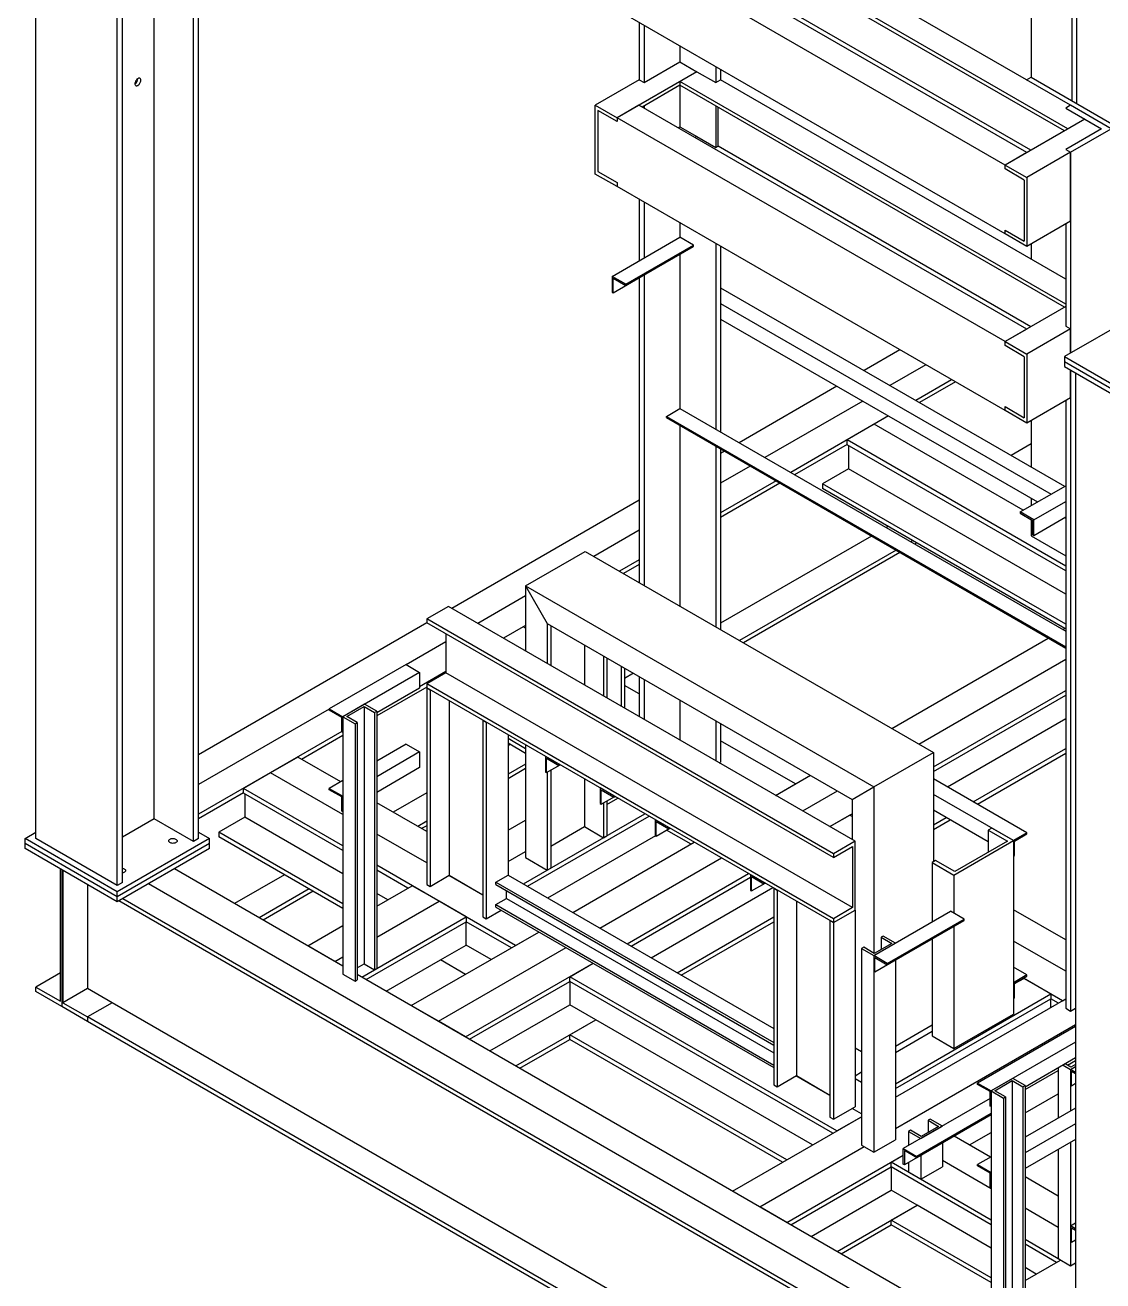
# Model space of a CAD drawing. Header units: millimetres. Extents: x 0 to 16187, y -20471 to 6290.
# Drawn here: x 9405.6 to 9546.1, y 3112.1 to 3275.9 of the extents above; entities that cross this region are included whole.
import ezdxf

# ---------------------------------------------------------------- set-up
doc = ezdxf.new("R2010")
doc.units = ezdxf.units.MM

msp = doc.modelspace()

# ---------------------------------------------------------------- linework, layer by layer
at = {"color": 7, "linetype": 'Continuous', "lineweight": 25}
for p, q in [((9536.72098, 3329.62694), (9536.72098, 3269.08043)), ((9542.02428, 3326.5654), (9542.02428, 3266.0189)), ((9406.96689, 3169.7957), (9406.96689, 3308.77108)), ((9427.50834, 3169.40791), (9427.50834, 3308.38328)), ((9428.18009, 3169.7957), (9428.18009, 3308.77108)), ((9422.3995, 3172.35718), (9422.3995, 3305.43401)), ((9418.24524, 3164.06043), (9418.24524, 3303.03581)), ((9417.57349, 3163.67264), (9417.57349, 3302.64802)), ((9541.52931, 3262.35355), (9490.93582, 3291.56055)), ((9541.88286, 3265.41508), (9496.23912, 3291.76465)), ((9541.0873, 3262.09838), (9490.93582, 3291.05021)), ((9536.1553, 3259.2512), (9485.56181, 3288.4582)), ((9533.32687, 3257.61838), (9482.73338, 3286.82538)), ((9542.66068, 3286.10587), (9542.66068, 3265.65152)), ((9536.70211, 3259.56687), (9495.92092, 3283.10935)), ((9533.32687, 3248.63643), (9482.73338, 3277.84343)), ((9485.63252, 3276.16979), (9485.63252, 3268.7382)), ((9486.26892, 3275.80241), (9486.26892, 3268.37081)), ((9490.93582, 3273.10826), (9490.93582, 3271.06496)), ((9486.26892, 3268.37081), (9490.93582, 3271.06496)), ((9490.93582, 3271.06496), (9493.12785, 3269.79953)), ((9495.60272, 3270.41412), (9495.60272, 3268.37081)), ((9485.63252, 3268.7382), (9479.90495, 3265.43175)), ((9493.12785, 3269.79953), (9482.73338, 3263.79893)), ((9485.63252, 3268.7382), (9486.26892, 3268.37081)), ((9493.12785, 3269.79953), (9490.93582, 3268.5341)), ((9493.12785, 3269.79953), (9495.60272, 3268.37081)), ((9495.60272, 3268.37081), (9496.23912, 3268.7382)), ((9496.23912, 3270.04673), (9496.23912, 3268.7382)), ((9541.24647, 3242.75601), (9496.23912, 3268.7382)), ((9536.12729, 3268.7377), (9536.72098, 3269.08043)), ((9536.72098, 3269.08043), (9592.97133, 3236.6078)), ((9490.93582, 3268.02376), (9486.00382, 3265.17658)), ((9541.24647, 3239.49038), (9490.93582, 3268.5341)), ((9490.93582, 3268.5341), (9490.93582, 3268.02376)), ((9541.0873, 3239.07193), (9490.93582, 3268.02376)), ((9490.93582, 3268.02376), (9490.93582, 3262.59335)), ((9479.90495, 3265.43175), (9482.73338, 3263.79893)), ((9479.90495, 3256.4498), (9479.90495, 3265.43175)), ((9485.56181, 3265.43175), (9482.73338, 3263.79893)), ((9536.1553, 3236.22474), (9485.56181, 3265.43175)), ((9486.26892, 3265.32961), (9486.26892, 3265.02354)), ((9495.60272, 3265.32961), (9495.60272, 3259.8992)), ((9541.88286, 3265.41508), (9541.24647, 3265.04769)), ((9547.18616, 3262.35355), (9541.88286, 3265.41508)), ((9480.22315, 3264.73772), (9480.22315, 3256.77644)), ((9482.73338, 3263.28859), (9480.22315, 3264.73772)), ((9482.73338, 3263.79893), (9482.73338, 3263.28859)), ((9533.32687, 3234.59193), (9482.73338, 3263.79893)), ((9495.92092, 3260.0829), (9495.92092, 3265.14592)), ((9541.24647, 3265.04769), (9543.72134, 3263.61898)), ((9541.24647, 3265.04769), (9545.91337, 3262.35355)), ((9490.7072, 3262.46137), (9490.93582, 3262.59335)), ((9490.93582, 3262.59335), (9493.12785, 3261.32792)), ((9543.72134, 3263.61898), (9533.32687, 3257.61838)), ((9545.91337, 3262.35355), (9541.24647, 3259.6594)), ((9543.72134, 3263.61898), (9541.52931, 3262.35355)), ((9541.88286, 3259.29202), (9547.18616, 3262.35355)), ((9543.72134, 3263.61898), (9545.91337, 3262.35355)), ((9493.12785, 3261.32792), (9492.89923, 3261.19594)), ((9493.12785, 3261.32792), (9495.60272, 3259.8992)), ((9495.60272, 3259.8992), (9495.92092, 3260.0829)), ((9536.70211, 3236.54041), (9495.92092, 3260.0829)), ((9536.1553, 3259.2512), (9533.32687, 3257.61838)), ((9541.88286, 3259.29202), (9536.1553, 3255.98556)), ((9541.24647, 3259.6594), (9541.88286, 3259.29202)), ((9541.88286, 3250.31007), (9541.88286, 3259.29202)), ((9541.88286, 3259.29202), (9541.88286, 3233.09026)), ((9533.32687, 3257.10804), (9533.32687, 3257.61838)), ((9533.32687, 3257.61838), (9536.1553, 3255.98556)), ((9535.8371, 3255.65892), (9533.32687, 3257.10804)), ((9482.73338, 3254.81698), (9479.90495, 3256.4498)), ((9480.22315, 3256.77644), (9482.73338, 3255.32732)), ((9535.8371, 3255.65892), (9535.8371, 3247.69764)), ((9536.1553, 3255.98556), (9536.1553, 3247.00361)), ((9482.73338, 3255.32732), (9482.73338, 3254.81698)), ((9533.32687, 3225.60998), (9482.73338, 3254.81698)), ((9485.63252, 3253.14334), (9485.63252, 3245.14029)), ((9486.26892, 3252.77596), (9486.26892, 3245.50767)), ((9490.93582, 3250.08181), (9490.93582, 3248.20182)), ((9533.32687, 3249.14677), (9535.8371, 3247.69764)), ((9533.32687, 3248.63643), (9533.32687, 3249.14677)), ((9541.88286, 3250.31007), (9536.1553, 3247.00361)), ((9541.24647, 3249.94268), (9541.24647, 3236.63295)), ((9482.09699, 3243.09927), (9490.93582, 3248.20182)), ((9492.70359, 3247.18131), (9490.93582, 3248.20182)), ((9495.60272, 3247.38767), (9495.60272, 3223.17528)), ((9536.1553, 3247.00361), (9533.32687, 3248.63643)), ((9536.72098, 3247.33018), (9536.72098, 3245.36852)), ((9482.23841, 3240.97627), (9491.07724, 3246.07883)), ((9483.86475, 3242.07876), (9492.70359, 3247.18131)), ((9483.86475, 3241.91545), (9492.70359, 3247.018)), ((9490.93582, 3245.99718), (9490.93582, 3225.86943)), ((9491.07724, 3246.07883), (9491.07724, 3246.07913)), ((9492.70359, 3247.018), (9492.70359, 3247.18131)), ((9496.23912, 3247.02028), (9496.23912, 3222.8079)), ((9482.09699, 3243.09927), (9482.09699, 3241.05792)), ((9483.86475, 3242.07876), (9482.09699, 3243.09927)), ((9482.23841, 3242.85432), (9483.86475, 3241.91545)), ((9482.23841, 3240.97627), (9482.23841, 3242.85432)), ((9485.63252, 3242.93565), (9485.63252, 3203.17193)), ((9486.26892, 3243.30304), (9486.26892, 3202.80454)), ((9482.09699, 3241.05792), (9482.23841, 3240.97627)), ((9483.86475, 3241.91545), (9483.86475, 3242.07876)), ((9496.23912, 3241.62871), (9541.10416, 3215.72867)), ((9496.23912, 3239.58769), (9539.33639, 3214.70816)), ((9541.24647, 3239.16381), (9533.32687, 3234.59193)), ((9553.12586, 3239.5807), (9541.10505, 3232.64123)), ((9496.23912, 3237.54634), (9537.56834, 3213.68749)), ((9536.1553, 3236.22474), (9533.32687, 3234.59193)), ((9541.88286, 3236.26557), (9536.1553, 3232.95911)), ((9541.24647, 3236.63295), (9541.88286, 3236.26557)), ((9541.88286, 3233.09026), (9541.88286, 3236.26557)), ((9533.32687, 3234.08159), (9533.32687, 3234.59193)), ((9533.32687, 3234.59193), (9536.1553, 3232.95911)), ((9519.62026, 3233.52264), (9514.95051, 3230.82685)), ((9535.8371, 3232.63247), (9533.32687, 3234.08159)), ((9535.8371, 3232.63247), (9535.8371, 3224.67119)), ((9536.1553, 3232.95911), (9536.1553, 3223.97716)), ((9541.10505, 3232.64123), (9541.10505, 3231.988)), ((9541.10505, 3232.64123), (9553.12586, 3225.70177)), ((9522.98609, 3231.57959), (9518.31634, 3228.8838)), ((9541.10505, 3231.988), (9553.12586, 3225.04853)), ((9541.10505, 3231.988), (9541.10505, 3231.33477)), ((9541.10505, 3231.33477), (9553.12586, 3224.3953)), ((9541.88286, 3227.28362), (9541.88286, 3230.88574)), ((9541.88286, 3230.88574), (9541.88286, 3147.30344)), ((9526.35191, 3229.63654), (9521.68217, 3226.94075)), ((9526.86465, 3229.34054), (9522.19491, 3226.64476)), ((9542.51926, 3230.51836), (9542.51926, 3091.54298)), ((9511.41469, 3228.78567), (9498.64944, 3221.41645)), ((9514.78052, 3226.84262), (9502.01527, 3219.4734)), ((9533.32687, 3226.12032), (9535.8371, 3224.67119)), ((9533.32687, 3225.60998), (9533.32687, 3226.12032)), ((9541.88286, 3227.28362), (9536.1553, 3223.97716)), ((9541.24647, 3226.91623), (9541.24647, 3147.67083)), ((9489.16805, 3224.84892), (9490.93582, 3225.86943)), ((9489.16805, 3224.84892), (9541.24647, 3194.78469)), ((9489.16805, 3224.68561), (9489.16805, 3224.84892)), ((9489.16805, 3224.68561), (9541.24647, 3194.62138)), ((9490.93582, 3225.86943), (9541.24647, 3196.82571)), ((9518.14635, 3224.89957), (9505.3811, 3217.53034)), ((9518.14635, 3224.89957), (9516.26438, 3223.81313)), ((9536.1553, 3223.97716), (9533.32687, 3225.60998)), ((9490.7944, 3223.74643), (9490.7944, 3223.74674)), ((9490.7944, 3223.74643), (9541.24647, 3194.62107)), ((9490.93582, 3223.66479), (9490.93582, 3200.1104)), ((9516.26438, 3223.81313), (9512.72885, 3221.77211)), ((9535.68638, 3212.60105), (9516.26438, 3223.81313)), ((9536.72098, 3224.30373), (9536.72098, 3218.25903)), ((9512.72885, 3221.18012), (9505.89384, 3217.23435)), ((9541.24647, 3205.30924), (9512.72885, 3221.77211)), ((9512.72885, 3221.1597), (9512.72885, 3221.77211)), ((9541.24647, 3204.69683), (9512.72885, 3221.1597)), ((9512.89856, 3221.06174), (9512.89856, 3218.01949)), ((9536.72098, 3221.25892), (9534.12272, 3219.75897)), ((9495.60272, 3220.97065), (9495.60272, 3197.41625)), ((9496.23912, 3220.60326), (9496.23912, 3197.04887)), ((9496.73997, 3220.31413), (9496.23912, 3220.025)), ((9500.1058, 3218.37108), (9496.23912, 3216.13889)), ((9512.89856, 3218.01949), (9509.52212, 3216.07031)), ((9541.24647, 3201.65459), (9512.89856, 3218.01949)), ((9503.47163, 3216.42803), (9496.23912, 3212.25279)), ((9503.98436, 3216.13203), (9496.23912, 3211.6608)), ((9541.24647, 3197.75624), (9509.52212, 3216.07031)), ((9509.52212, 3216.07031), (9509.52212, 3215.45791)), ((9541.13925, 3197.20573), (9509.52212, 3215.45791)), ((9535.30677, 3212.38191), (9541.24647, 3215.81083)), ((9485.63252, 3213.90194), (9461.20685, 3199.8013)), ((9536.72098, 3214.17666), (9536.72098, 3213.19832)), ((9537.07454, 3211.3614), (9541.24647, 3213.76981)), ((9537.07454, 3211.3614), (9535.30677, 3212.38191)), ((9535.30677, 3212.38191), (9535.30677, 3212.2186)), ((9535.30677, 3212.2186), (9536.93312, 3211.27973)), ((9536.72098, 3211.4022), (9536.72098, 3209.26882)), ((9536.93312, 3211.27973), (9536.93312, 3209.40169)), ((9537.07454, 3209.32005), (9541.24647, 3211.72845)), ((9537.07454, 3209.32005), (9537.07454, 3211.3614)), ((9541.10416, 3211.6463), (9541.24647, 3211.56415)), ((9485.63252, 3210.01583), (9479.70488, 3206.59388)), ((9518.09718, 3210.50763), (9517.82165, 3210.34857)), ((9515.91218, 3209.24625), (9496.23912, 3197.88924)), ((9521.30391, 3208.65642), (9521.02838, 3208.49736)), ((9521.81665, 3208.36043), (9521.54112, 3208.20137)), ((9536.72098, 3209.26882), (9541.24647, 3206.65631)), ((9536.93312, 3209.40169), (9537.07454, 3209.32005)), ((9470.81863, 3202.74331), (9478.59681, 3207.23356)), ((9478.59681, 3207.23356), (9523.99306, 3181.02686)), ((9519.11891, 3207.39504), (9498.71799, 3195.61785)), ((9519.63164, 3207.09905), (9499.23073, 3195.32185)), ((9485.63252, 3206.12973), (9483.07071, 3204.65083)), ((9485.63252, 3205.53774), (9483.58345, 3204.35483)), ((9470.81863, 3201.46396), (9464.57268, 3197.85825)), ((9470.81863, 3202.74331), (9516.21489, 3176.53661)), ((9470.81863, 3202.74331), (9473.64706, 3197.84433)), ((9470.81863, 3202.74331), (9470.81863, 3194.25254)), ((9460.74236, 3200.06944), (9457.91393, 3198.43663)), ((9513.77537, 3169.45414), (9460.74236, 3200.06944)), ((9510.94694, 3167.82132), (9457.91393, 3198.43663)), ((9457.91393, 3198.43663), (9457.91393, 3197.92629)), ((9457.93641, 3197.91331), (9428.18009, 3180.73536)), ((9510.94694, 3167.31099), (9457.91393, 3197.92629)), ((9470.81863, 3197.57786), (9467.93851, 3195.9152)), ((9470.51458, 3197.40233), (9467.93851, 3195.9152)), ((9470.81863, 3197.2268), (9470.51458, 3197.40233)), ((9473.64706, 3197.84433), (9513.38646, 3174.90327)), ((9473.64706, 3197.84433), (9473.64706, 3192.61972)), ((9474.089, 3197.58921), (9474.089, 3192.36459)), ((9540.86372, 3197.04666), (9541.24647, 3197.26762)), ((9460.42416, 3195.46336), (9455.23872, 3192.46987)), ((9460.42416, 3196.47717), (9460.42416, 3191.41414)), ((9478.47306, 3195.05834), (9478.47306, 3189.83373)), ((9518.55333, 3184.16715), (9538.95424, 3195.94435)), ((9480.98329, 3193.60922), (9480.98329, 3188.3846)), ((9481.42523, 3193.35409), (9481.42523, 3188.12948)), ((9455.22693, 3192.47668), (9445.22137, 3186.70059)), ((9455.22693, 3192.47668), (9456.99469, 3191.45617)), ((9460.42416, 3191.57726), (9456.99469, 3189.59747)), ((9483.28139, 3192.28255), (9483.28139, 3187.05794)), ((9483.72333, 3192.02743), (9483.72333, 3186.80281)), ((9522.08886, 3182.12613), (9541.24647, 3193.18558)), ((9456.99469, 3191.45617), (9446.98913, 3185.68008)), ((9456.99469, 3191.45617), (9456.99469, 3189.41481)), ((9460.42416, 3191.41414), (9457.91393, 3189.96502)), ((9510.94694, 3159.34971), (9457.91393, 3189.96502)), ((9457.91393, 3189.96502), (9457.91393, 3189.45468)), ((9513.45717, 3160.79884), (9460.42416, 3191.41414)), ((9484.9042, 3191.34573), (9483.72333, 3190.66402)), ((9485.63252, 3190.92528), (9485.63252, 3185.70066)), ((9486.26892, 3190.55789), (9486.26892, 3185.33328)), ((9457.91393, 3189.53614), (9451.40855, 3185.78066)), ((9456.99469, 3189.41481), (9451.40855, 3186.19)), ((9510.94694, 3158.83938), (9457.91393, 3189.45468)), ((9457.91393, 3189.45468), (9458.35587, 3189.19955)), ((9457.91393, 3189.45468), (9457.91393, 3163.8153)), ((9458.35587, 3189.19955), (9458.35587, 3163.56017)), ((9485.63252, 3188.67492), (9483.72333, 3189.77708)), ((9523.99306, 3179.14336), (9541.24647, 3189.10354)), ((9523.99306, 3178.53095), (9541.24647, 3188.49113)), ((9445.22137, 3186.68697), (9428.18009, 3176.84925)), ((9445.22137, 3186.53728), (9445.22137, 3186.70059)), ((9445.22137, 3186.70059), (9446.98913, 3185.68008)), ((9449.81756, 3187.3129), (9446.98913, 3185.68008)), ((9447.48411, 3185.7209), (9449.74685, 3187.02715)), ((9449.74685, 3187.02715), (9451.12571, 3186.23115)), ((9449.74685, 3187.02715), (9449.74685, 3153.46733)), ((9451.40855, 3186.39444), (9449.81756, 3187.3129)), ((9460.8661, 3187.75043), (9460.8661, 3165.00929)), ((9490.93582, 3187.86375), (9490.93582, 3182.63913)), ((9446.84771, 3185.59841), (9445.22137, 3186.53728)), ((9446.84771, 3183.72037), (9446.84771, 3185.59841)), ((9446.98913, 3185.68008), (9446.98913, 3183.63873)), ((9446.98913, 3185.68008), (9448.58012, 3184.76162)), ((9446.98913, 3185.68008), (9446.98913, 3152.12025)), ((9448.86297, 3184.9249), (9447.48411, 3185.7209)), ((9451.12571, 3186.23115), (9451.40855, 3186.39444)), ((9451.12571, 3186.23115), (9451.12571, 3152.67133)), ((9451.40855, 3186.39444), (9451.40855, 3152.83461)), ((9465.25017, 3185.21956), (9465.25017, 3159.58018)), ((9465.25017, 3185.21956), (9465.69211, 3184.96443)), ((9495.60272, 3185.1696), (9495.60272, 3179.94498)), ((9525.81811, 3176.54228), (9541.24647, 3185.44889)), ((9446.84771, 3183.73974), (9428.18009, 3172.96315)), ((9446.98913, 3183.63873), (9446.84771, 3183.72037)), ((9448.58012, 3184.76162), (9448.86297, 3184.9249)), ((9448.58012, 3184.76162), (9448.58012, 3151.20179)), ((9448.86297, 3184.9249), (9448.86297, 3151.36507)), ((9465.69211, 3184.96443), (9465.69211, 3159.32505)), ((9496.23912, 3184.80221), (9496.23912, 3179.77608)), ((9446.98913, 3183.22939), (9441.61167, 3180.12504)), ((9455.22693, 3182.10661), (9451.40855, 3179.90231)), ((9455.22693, 3182.10661), (9456.99469, 3181.0861)), ((9468.52053, 3183.33162), (9468.52053, 3165.04057)), ((9470.81863, 3181.50972), (9468.52053, 3182.83638)), ((9470.81863, 3180.89731), (9468.52053, 3182.22397)), ((9468.81184, 3182.05581), (9468.52053, 3181.88764)), ((9470.81863, 3182.00496), (9470.81863, 3167.30544)), ((9505.99719, 3176.91865), (9496.23912, 3182.55186)), ((9441.09893, 3180.42104), (9437.5634, 3178.38002)), ((9446.70303, 3177.18587), (9441.09893, 3180.42104)), ((9456.99469, 3181.0861), (9451.40855, 3177.86129)), ((9456.99469, 3181.0861), (9456.99469, 3179.04475)), ((9473.39957, 3180.51501), (9473.39957, 3178.47366)), ((9475.16734, 3179.4945), (9473.39957, 3180.51501)), ((9473.54099, 3180.27006), (9475.16734, 3179.33119)), ((9473.54099, 3178.39202), (9473.54099, 3180.27006)), ((9516.21489, 3176.53661), (9523.99306, 3181.02686)), ((9523.99306, 3181.02686), (9523.99306, 3166.77845)), ((9529.19454, 3174.59311), (9541.24647, 3181.55054)), ((9529.72496, 3174.28691), (9541.24647, 3180.93813)), ((9456.99469, 3179.04475), (9451.40855, 3175.81993)), ((9470.81863, 3179.51189), (9468.52053, 3178.18523)), ((9470.81863, 3178.9199), (9468.52053, 3177.59323)), ((9473.39957, 3178.47366), (9473.54099, 3178.39202)), ((9473.54099, 3178.39202), (9475.30905, 3179.41269)), ((9474.089, 3178.70838), (9474.089, 3165.92775)), ((9475.16734, 3179.33119), (9475.16734, 3179.4945)), ((9475.16734, 3179.33119), (9475.30878, 3179.41285)), ((9496.06722, 3179.67684), (9496.23912, 3179.77608)), ((9437.5634, 3178.38002), (9434.02787, 3176.339)), ((9446.98913, 3172.93866), (9437.5634, 3178.38002)), ((9446.98913, 3177.35103), (9445.22137, 3176.33052)), ((9473.64706, 3178.45325), (9473.64706, 3165.67263)), ((9478.47306, 3177.58615), (9478.47306, 3171.35687)), ((9503.42113, 3175.43152), (9507.94627, 3178.04382)), ((9503.42113, 3175.43152), (9505.99719, 3176.91865)), ((9536.19065, 3170.55434), (9523.99306, 3177.59586)), ((9434.02787, 3175.74701), (9428.18009, 3172.37116)), ((9446.98913, 3168.85662), (9434.02787, 3176.339)), ((9434.02787, 3175.72659), (9434.02787, 3176.339)), ((9446.98913, 3168.24421), (9434.02787, 3175.72659)), ((9434.19757, 3175.62862), (9434.19757, 3172.58638)), ((9445.22137, 3176.16721), (9445.22137, 3176.33052)), ((9445.22137, 3176.33052), (9446.98913, 3175.31001)), ((9446.84771, 3175.22834), (9445.22137, 3176.16721)), ((9446.84771, 3173.3503), (9446.84771, 3175.22834)), ((9446.98913, 3175.31001), (9446.98913, 3173.26866)), ((9457.91393, 3175.76458), (9453.53949, 3173.23926)), ((9482.30912, 3175.37164), (9480.54135, 3176.39215)), ((9480.54135, 3176.39215), (9480.54135, 3174.3508)), ((9480.68277, 3176.1472), (9482.30912, 3175.20833)), ((9480.68277, 3174.26916), (9480.68277, 3176.1472)), ((9480.68277, 3174.26916), (9482.45083, 3175.28983)), ((9482.30912, 3175.20833), (9482.30912, 3175.37164)), ((9482.30912, 3175.20833), (9482.45056, 3175.28999)), ((9506.95666, 3173.3905), (9511.4818, 3176.0028)), ((9513.38646, 3174.90327), (9516.21489, 3176.53661)), ((9516.21489, 3176.53661), (9516.21489, 3154.85939)), ((9534.42289, 3169.53383), (9523.99306, 3175.55484)), ((9457.91393, 3170.71395), (9451.40855, 3174.46942)), ((9480.54135, 3174.3508), (9480.68277, 3174.26916)), ((9480.98329, 3174.44264), (9480.98329, 3169.90774)), ((9481.42523, 3174.24491), (9482.84306, 3175.0634)), ((9481.42523, 3174.69777), (9481.42523, 3170.16287)), ((9513.38646, 3174.90327), (9513.38646, 3169.67865)), ((9422.3995, 3172.35718), (9418.24524, 3169.95898)), ((9427.50834, 3169.40791), (9422.3995, 3172.35718)), ((9434.19757, 3172.58638), (9430.82114, 3170.6372)), ((9446.98913, 3165.20196), (9434.19757, 3172.58638)), ((9446.98913, 3173.26866), (9446.84771, 3173.3503)), ((9457.91393, 3172.06217), (9456.74621, 3171.38806)), ((9468.52053, 3170.87723), (9470.81863, 3172.20389)), ((9470.53636, 3163.87686), (9486.37859, 3173.02238)), ((9471.06678, 3163.57066), (9486.90901, 3172.71618)), ((9487.71848, 3172.24888), (9487.71848, 3170.20753)), ((9489.48625, 3171.22837), (9487.71848, 3172.24888)), ((9487.85991, 3172.00393), (9489.48625, 3171.06506)), ((9487.85991, 3170.12589), (9487.85991, 3172.00393)), ((9510.4922, 3171.34948), (9513.38646, 3173.0203)), ((9510.4922, 3171.34948), (9513.06826, 3172.83661)), ((9513.38646, 3172.65292), (9513.06826, 3172.83661)), ((9531.15252, 3169.38042), (9523.99306, 3173.51349)), ((9523.99306, 3171.59036), (9525.65872, 3172.55192)), ((9523.99306, 3170.97795), (9526.18914, 3172.24572)), ((9405.55268, 3169.7957), (9406.96689, 3170.61211)), ((9428.18009, 3170.61211), (9429.59431, 3169.7957)), ((9446.98913, 3161.30362), (9430.82114, 3170.6372)), ((9430.82114, 3170.6372), (9430.82114, 3170.0248)), ((9457.91393, 3166.63191), (9451.40855, 3170.38738)), ((9457.91393, 3171.47017), (9457.25895, 3171.09206)), ((9474.089, 3168.826), (9478.47306, 3171.35687)), ((9478.47306, 3171.35687), (9480.98329, 3169.90774)), ((9487.85991, 3170.12589), (9489.62796, 3171.14656)), ((9492.38433, 3169.06011), (9489.19902, 3170.89894)), ((9489.48625, 3171.06506), (9489.48625, 3171.22837)), ((9489.48625, 3171.06506), (9489.6277, 3171.14671)), ((9531.59446, 3171.16665), (9531.15252, 3170.91152)), ((9531.15252, 3170.91152), (9533.66275, 3169.46239)), ((9531.15252, 3170.91152), (9531.15252, 3168.01327)), ((9534.42289, 3169.53383), (9531.59446, 3171.16665)), ((9536.19065, 3170.55434), (9534.42289, 3169.53383)), ((9534.56431, 3169.45216), (9536.19065, 3170.39103)), ((9536.19065, 3170.39103), (9536.19065, 3170.55434)), ((9417.57349, 3162.85623), (9405.55268, 3169.7957)), ((9405.55268, 3169.14247), (9405.55268, 3169.7957)), ((9417.57349, 3162.203), (9405.55268, 3169.14247)), ((9405.55268, 3168.48923), (9405.55268, 3169.14247)), ((9417.57349, 3163.67264), (9406.96689, 3169.7957)), ((9429.59431, 3169.7957), (9417.57349, 3162.85623)), ((9429.59431, 3169.14247), (9417.57349, 3162.203)), ((9428.18009, 3169.7957), (9427.50834, 3169.40791)), ((9429.59431, 3169.14247), (9429.59431, 3169.7957)), ((9429.59431, 3168.48923), (9429.59431, 3169.14247)), ((9446.98913, 3160.69121), (9430.82114, 3170.0248)), ((9473.70173, 3162.04953), (9487.7759, 3170.17438)), ((9476.97104, 3160.1622), (9492.81326, 3169.30773)), ((9480.98329, 3169.90774), (9481.42523, 3170.16287)), ((9487.71848, 3170.20753), (9487.85991, 3170.12589)), ((9513.77537, 3169.45414), (9510.94694, 3167.82132)), ((9510.94694, 3167.31099), (9513.45717, 3168.76011)), ((9513.45717, 3168.76011), (9513.45717, 3160.79884)), ((9513.77537, 3160.47219), (9513.77537, 3169.45414)), ((9526.64471, 3165.04359), (9534.42289, 3169.53383)), ((9533.66275, 3169.46239), (9526.76846, 3165.48241)), ((9534.42289, 3169.53383), (9534.42289, 3167.49248)), ((9534.42289, 3169.53383), (9534.42289, 3146.91565)), ((9534.56431, 3167.57412), (9534.56431, 3169.45216)), ((9417.57349, 3161.54977), (9405.55268, 3168.48923)), ((9429.59431, 3168.48923), (9417.57349, 3161.54977)), ((9468.52053, 3166.79519), (9470.81863, 3168.12185)), ((9470.81863, 3167.30544), (9473.64706, 3165.67263)), ((9480.50657, 3158.12118), (9496.3488, 3167.26671)), ((9510.94694, 3167.82132), (9510.94694, 3167.31099)), ((9534.42289, 3167.49248), (9534.56431, 3167.57412)), ((9410.17362, 3148.57206), (9410.17362, 3165.82162)), ((9410.33272, 3165.72977), (9410.33272, 3147.88823)), ((9410.49182, 3165.63793), (9410.49182, 3148.38837)), ((9446.98913, 3153.15709), (9425.01225, 3165.84407)), ((9469.51048, 3155.85532), (9451.40855, 3166.30534)), ((9455.47433, 3163.34581), (9451.40855, 3165.69294)), ((9473.64706, 3165.67263), (9474.089, 3165.92775)), ((9524.25823, 3166.93153), (9523.81629, 3166.6764)), ((9523.81629, 3166.6764), (9523.81629, 3158.92102)), ((9523.81629, 3166.6764), (9526.64471, 3165.04359)), ((9526.76846, 3165.48241), (9524.25823, 3166.93153)), ((9413.69855, 3163.78672), (9413.69855, 3150.23958)), ((9418.24524, 3164.06043), (9417.57349, 3163.67264)), ((9542.51926, 3094.12262), (9421.64643, 3163.90102)), ((9439.3962, 3165.07452), (9432.87075, 3161.30746)), ((9457.91393, 3163.8153), (9458.35587, 3163.56017)), ((9458.35587, 3163.56017), (9460.8661, 3165.00929)), ((9465.25017, 3162.39679), (9460.79539, 3164.96847)), ((9460.8661, 3165.00929), (9465.25017, 3162.47843)), ((9466.92954, 3164.12211), (9468.52053, 3165.04057)), ((9466.92954, 3164.12211), (9503.16877, 3143.20166)), ((9466.92954, 3163.7955), (9466.92954, 3164.12211)), ((9466.92954, 3163.7955), (9503.16877, 3142.87504)), ((9468.52053, 3165.04057), (9503.16877, 3145.03857)), ((9484.0421, 3156.08016), (9499.88433, 3165.22569)), ((9484.57252, 3155.77396), (9500.12821, 3164.75407)), ((9500.12821, 3165.0849), (9500.12821, 3163.04355)), ((9501.89597, 3164.06439), (9500.12821, 3165.0849)), ((9500.26963, 3164.83995), (9501.89597, 3163.90108)), ((9500.26963, 3162.9619), (9500.26963, 3164.83995)), ((9500.26963, 3162.9619), (9502.03768, 3163.98258)), ((9501.89597, 3163.90108), (9501.89597, 3164.06439)), ((9501.89597, 3163.90108), (9502.03742, 3163.98273)), ((9526.64471, 3165.04359), (9526.64471, 3160.06399)), ((9417.57349, 3162.203), (9417.57349, 3162.85623)), ((9417.57349, 3161.54977), (9417.57349, 3162.203)), ((9442.60293, 3163.22331), (9436.07748, 3159.45625)), ((9443.11567, 3162.92732), (9436.59022, 3159.16026)), ((9451.40855, 3160.99869), (9456.00474, 3163.65202)), ((9452.83938, 3161.82469), (9451.40855, 3162.65069)), ((9459.54028, 3161.611), (9456.00474, 3163.65202)), ((9468.3084, 3161.97857), (9468.3084, 3162.9995)), ((9487.20747, 3154.25284), (9503.0497, 3163.39836)), ((9500.12821, 3163.04355), (9500.26963, 3162.9619)), ((9503.16877, 3163.32962), (9503.61071, 3163.07449)), ((9503.16877, 3163.32962), (9503.16877, 3137.69024)), ((9503.61071, 3163.07449), (9503.61071, 3137.43511)), ((9541.10505, 3090.46093), (9417.76786, 3161.66197)), ((9541.10505, 3091.05292), (9418.2806, 3161.95797)), ((9451.40855, 3156.91665), (9459.54028, 3161.611)), ((9463.07581, 3159.56998), (9459.54028, 3161.611)), ((9466.92954, 3161.18257), (9468.3084, 3161.97857)), ((9466.92954, 3161.18257), (9503.16877, 3140.26211)), ((9466.92954, 3160.85595), (9466.92954, 3161.18257)), ((9466.92954, 3160.85595), (9503.16877, 3139.93549)), ((9468.3084, 3161.97857), (9503.16877, 3141.85411)), ((9506.12094, 3161.62537), (9506.12094, 3138.88424)), ((9513.45717, 3160.79884), (9510.94694, 3159.34971)), ((9510.94694, 3158.83938), (9513.77537, 3160.47219)), ((9513.77537, 3160.47219), (9513.77537, 3134.83281)), ((9541.24647, 3156.56968), (9534.42289, 3160.50885)), ((9449.47815, 3151.72021), (9463.07581, 3159.56998)), ((9450.00857, 3151.41401), (9463.07581, 3158.95757)), ((9463.07581, 3159.56998), (9463.07581, 3158.95757)), ((9463.07581, 3155.91532), (9463.07581, 3158.95757)), ((9468.98007, 3155.54912), (9463.07581, 3158.95757)), ((9465.25017, 3159.58018), (9465.69211, 3159.32505)), ((9465.69211, 3159.32505), (9467.63677, 3160.44768)), ((9490.5839, 3152.30366), (9503.16877, 3159.56875)), ((9491.11432, 3151.99746), (9503.16877, 3158.95634)), ((9510.505, 3159.0945), (9510.94694, 3158.83938)), ((9510.505, 3159.0945), (9510.505, 3133.45512)), ((9510.94694, 3159.34971), (9510.94694, 3158.83938)), ((9510.94694, 3158.83938), (9510.94694, 3133.19999)), ((9516.21489, 3154.53282), (9526.22045, 3160.30891)), ((9517.98265, 3153.51231), (9527.98822, 3159.2884)), ((9517.98265, 3153.349), (9527.98822, 3159.12509)), ((9527.98822, 3159.2884), (9526.22045, 3160.30891)), ((9527.98822, 3159.12509), (9527.98822, 3159.2884)), ((9442.40708, 3155.80225), (9446.98913, 3158.44741)), ((9455.91282, 3148.00555), (9472.55116, 3157.61066)), ((9469.51048, 3155.85532), (9472.55116, 3157.61066)), ((9516.35631, 3152.40983), (9526.36187, 3158.18592)), ((9526.36187, 3158.18592), (9526.36187, 3158.18622)), ((9526.64471, 3158.3495), (9526.64471, 3142.42541)), ((9445.94262, 3153.76123), (9442.40708, 3155.80225)), ((9459.44835, 3145.96453), (9476.08669, 3155.56964)), ((9459.69938, 3153.96615), (9463.07581, 3155.91532)), ((9466.34512, 3154.02799), (9463.07581, 3155.91532)), ((9514.90674, 3155.61456), (9514.6239, 3155.45128)), ((9516.2856, 3154.81857), (9514.90674, 3155.61456)), ((9516.21489, 3154.53282), (9519.04331, 3156.16564)), ((9518.54834, 3156.12482), (9516.2856, 3154.81857)), ((9517.45232, 3157.0841), (9517.16948, 3156.92082)), ((9517.16948, 3156.92082), (9518.54834, 3156.12482)), ((9517.16948, 3156.92082), (9517.16948, 3155.32882)), ((9519.04331, 3156.16564), (9517.45232, 3157.0841)), ((9523.81629, 3156.71638), (9523.81629, 3144.05822)), ((9541.24647, 3152.48764), (9534.42289, 3156.4268)), ((9445.94262, 3153.76123), (9446.98913, 3154.36537)), ((9452.64352, 3149.89288), (9459.69938, 3153.96615)), ((9462.96868, 3152.07882), (9459.69938, 3153.96615)), ((9514.6239, 3155.45128), (9514.6239, 3129.8119)), ((9514.6239, 3155.45128), (9516.21489, 3154.53282)), ((9516.21489, 3154.53282), (9516.21489, 3152.49147)), ((9517.98265, 3153.51231), (9516.21489, 3154.53282)), ((9516.21489, 3154.53282), (9516.21489, 3128.89344)), ((9516.35631, 3154.28787), (9517.98265, 3153.349)), ((9516.35631, 3152.40983), (9516.35631, 3154.28787)), ((9519.04331, 3153.96101), (9519.04331, 3130.52626)), ((9410.17362, 3152.27447), (9406.96689, 3150.42327)), ((9446.98913, 3153.15709), (9445.94262, 3153.76123)), ((9448.86297, 3152.95707), (9449.74685, 3153.46733)), ((9449.74685, 3153.46733), (9451.12571, 3152.67133)), ((9451.12571, 3152.67133), (9451.40855, 3152.83461)), ((9462.98389, 3143.92351), (9479.62223, 3153.52862)), ((9476.58155, 3151.77328), (9479.62223, 3153.52862)), ((9516.21489, 3152.49147), (9516.35631, 3152.40983)), ((9517.98265, 3153.349), (9517.98265, 3153.51231)), ((9536.19065, 3152.01886), (9534.42289, 3153.03937)), ((9446.98913, 3152.12025), (9448.58012, 3151.20179)), ((9448.58012, 3151.20179), (9448.86297, 3151.36507)), ((9449.47815, 3151.72021), (9448.86297, 3152.07535)), ((9531.52375, 3104.3563), (9448.86297, 3152.07535)), ((9463.51431, 3143.61731), (9476.58155, 3151.16087)), ((9511.40656, 3131.66923), (9476.58155, 3151.77328)), ((9476.58155, 3151.16087), (9476.58155, 3151.77328)), ((9510.87614, 3131.36303), (9476.58155, 3151.16087)), ((9476.58155, 3151.16087), (9476.58155, 3148.11862)), ((9536.19065, 3152.01886), (9534.42289, 3150.99835)), ((9534.42289, 3150.99835), (9534.42289, 3148.957)), ((9534.56431, 3150.91669), (9536.19065, 3151.85556)), ((9534.56431, 3150.87523), (9535.76639, 3151.56918)), ((9534.56431, 3149.03864), (9534.56431, 3150.91669)), ((9535.76639, 3151.56918), (9535.73048, 3151.5899)), ((9540.8222, 3148.65052), (9535.73048, 3151.5899)), ((9539.30192, 3149.52816), (9535.76639, 3151.56918)), ((9536.19065, 3151.85556), (9536.19065, 3152.01886)), ((9406.96689, 3149.83128), (9406.96689, 3150.42327)), ((9406.96689, 3150.42327), (9410.17362, 3148.57206)), ((9410.33272, 3147.88823), (9406.96689, 3149.83128)), ((9413.69855, 3150.23958), (9410.49182, 3148.38837)), ((9416.90528, 3148.38837), (9413.69855, 3150.23958)), ((9519.04331, 3137.83311), (9539.30192, 3149.52816)), ((9534.42289, 3148.957), (9534.56431, 3149.03864)), ((9539.30192, 3149.52816), (9539.30192, 3148.91575)), ((9413.69855, 3145.94517), (9410.33272, 3147.88823)), ((9410.49182, 3148.38837), (9413.69855, 3146.53717)), ((9416.90528, 3148.38837), (9413.69855, 3146.53717)), ((9626.67557, 3027.29056), (9416.90528, 3148.38837)), ((9459.44835, 3145.96453), (9455.91282, 3148.00555)), ((9466.14925, 3142.09619), (9476.58155, 3148.11862)), ((9479.95799, 3146.16945), (9476.58155, 3148.11862)), ((9519.04331, 3137.2207), (9539.30192, 3148.91575)), ((9519.04331, 3136.07783), (9541.24647, 3148.89544)), ((9539.30192, 3147.77288), (9539.30192, 3148.91575)), ((9540.29179, 3148.34431), (9539.30192, 3148.91575)), ((9540.8222, 3148.65052), (9541.24647, 3148.89544)), ((9541.24647, 3147.67083), (9541.88286, 3147.30344)), ((9541.88286, 3147.30344), (9542.51926, 3147.67083)), ((9413.69855, 3146.53717), (9413.69855, 3145.94517)), ((9623.46884, 3025.43935), (9413.69855, 3146.53717)), ((9623.46884, 3024.84736), (9413.69855, 3145.94517)), ((9462.98389, 3143.92351), (9459.44835, 3145.96453)), ((9469.52569, 3140.14701), (9479.95799, 3146.16945)), ((9476.58155, 3144.22028), (9479.95799, 3146.16945)), ((9508.2412, 3129.8419), (9479.95799, 3146.16945)), ((9526.64471, 3142.42541), (9534.42289, 3146.91565)), ((9504.86476, 3127.89273), (9476.58155, 3144.22028)), ((9476.58155, 3143.60787), (9476.58155, 3144.22028)), ((9519.04331, 3131.99579), (9542.51926, 3145.54817)), ((9519.04331, 3142.73156), (9523.81629, 3145.48694)), ((9519.04331, 3141.91515), (9523.81629, 3144.67053)), ((9542.51926, 3145.26788), (9529.75598, 3137.8998)), ((9470.05611, 3139.84081), (9476.58155, 3143.60787)), ((9504.33434, 3127.58652), (9476.58155, 3143.60787)), ((9513.77537, 3142.50705), (9514.6239, 3142.0172)), ((9523.81629, 3144.05822), (9526.64471, 3142.42541)), ((9542.51926, 3143.22686), (9531.52375, 3136.87929)), ((9542.51926, 3141.18551), (9535.94317, 3137.38921)), ((9541.46229, 3140.24354), (9542.51926, 3140.85372)), ((9513.77537, 3138.87403), (9514.6239, 3139.36387)), ((9535.94317, 3137.05742), (9540.25652, 3139.54747)), ((9540.25652, 3139.87926), (9540.25652, 3133.3466)), ((9540.89207, 3140.24616), (9541.84751, 3139.6946)), ((9541.91822, 3139.98034), (9541.17492, 3140.40944)), ((9541.84751, 3139.6946), (9542.51926, 3140.08239)), ((9542.51926, 3139.3068), (9541.84751, 3139.6946)), ((9541.84751, 3139.6946), (9541.84751, 3137.65325)), ((9541.84751, 3139.6946), (9541.84751, 3134.26506)), ((9542.51926, 3140.32731), (9541.91822, 3139.98034)), ((9541.98893, 3139.44965), (9542.51926, 3139.1435)), ((9541.98893, 3137.57161), (9541.98893, 3139.44965)), ((9503.16877, 3137.69024), (9503.61071, 3137.43511)), ((9503.61071, 3137.43511), (9506.12094, 3138.88424)), ((9510.505, 3136.27173), (9506.05023, 3138.84341)), ((9506.12094, 3138.88424), (9510.505, 3136.35337)), ((9514.6239, 3137.97598), (9513.77537, 3138.46583)), ((9529.75598, 3137.8998), (9531.52375, 3136.87929)), ((9529.75598, 3137.73649), (9529.75598, 3137.8998)), ((9531.38233, 3136.79762), (9529.75598, 3137.73649)), ((9534.35218, 3138.51211), (9531.52375, 3136.87929)), ((9532.01872, 3136.92011), (9534.28147, 3138.22636)), ((9534.28147, 3138.22636), (9535.66032, 3137.43037)), ((9534.28147, 3138.22636), (9534.28147, 3104.62571)), ((9535.94317, 3137.59365), (9534.35218, 3138.51211)), ((9535.66032, 3137.43037), (9535.94317, 3137.59365)), ((9535.94317, 3137.59365), (9535.94317, 3103.99299)), ((9541.84751, 3137.65325), (9541.98893, 3137.57161)), ((9541.98893, 3137.57161), (9542.51926, 3137.87776)), ((9531.38233, 3135.895), (9520.06862, 3129.36374)), ((9531.38233, 3134.91958), (9531.38233, 3136.79762)), ((9531.52375, 3136.87929), (9531.52375, 3134.83794)), ((9531.52375, 3136.87929), (9531.52375, 3103.27864)), ((9531.52375, 3136.87929), (9533.11474, 3135.96083)), ((9533.39758, 3136.12411), (9532.01872, 3136.92011)), ((9533.11474, 3135.96083), (9533.39758, 3136.12411)), ((9533.11474, 3135.96083), (9533.11474, 3102.36018)), ((9533.39758, 3136.12411), (9533.39758, 3102.52346)), ((9535.66032, 3137.43037), (9535.66032, 3103.82971)), ((9535.94317, 3134.01517), (9540.25652, 3136.50522)), ((9510.94694, 3133.19999), (9513.77537, 3134.83281)), ((9514.6239, 3133.89394), (9513.38646, 3134.6083)), ((9531.52375, 3134.83794), (9531.38233, 3134.91958)), ((9542.51926, 3134.65285), (9535.94317, 3130.85656)), ((9497.8089, 3123.81946), (9514.6239, 3133.52656)), ((9510.505, 3133.45512), (9510.94694, 3133.19999)), ((9511.40656, 3131.66923), (9514.6239, 3133.52656)), ((9531.52375, 3133.77201), (9520.21004, 3127.24075)), ((9531.52375, 3133.93562), (9521.83639, 3128.34323)), ((9531.52375, 3133.77232), (9521.83639, 3128.17992)), ((9523.5688, 3133.22127), (9523.28596, 3133.05798)), ((9523.28596, 3133.05798), (9524.66481, 3132.26199)), ((9523.28596, 3133.05798), (9523.28596, 3131.46599)), ((9525.15979, 3132.30281), (9523.5688, 3133.22127)), ((9521.02321, 3131.75173), (9520.74037, 3131.58845)), ((9520.74037, 3131.58845), (9520.74037, 3129.75153)), ((9520.74037, 3131.58845), (9522.33136, 3130.66999)), ((9522.40207, 3130.95573), (9521.02321, 3131.75173)), ((9522.33136, 3130.66999), (9525.15979, 3132.30281)), ((9524.66481, 3132.26199), (9522.40207, 3130.95573)), ((9531.4498, 3128.26259), (9526.71496, 3130.99596)), ((9528.71406, 3129.8419), (9531.52375, 3131.4639)), ((9542.51926, 3132.61183), (9535.94317, 3128.81554)), ((9501.34443, 3121.77844), (9514.9421, 3129.62821)), ((9514.6239, 3129.8119), (9516.21489, 3128.89344)), ((9516.21489, 3128.89344), (9519.04331, 3130.52626)), ((9520.06862, 3129.36374), (9521.83639, 3128.34323)), ((9520.06862, 3127.32239), (9520.06862, 3129.36374)), ((9525.15979, 3130.09817), (9525.15979, 3126.99529)), ((9542.51926, 3130.57048), (9535.94317, 3126.77418)), ((9541.84751, 3130.18269), (9541.84751, 3114.09604)), ((9504.87997, 3119.73742), (9520.06862, 3128.50565)), ((9518.47763, 3127.58719), (9520.06862, 3128.50565)), ((9521.83639, 3128.17992), (9520.21004, 3129.11879)), ((9520.21004, 3129.11879), (9520.21004, 3127.24075)), ((9521.83639, 3128.34323), (9521.83639, 3128.17992)), ((9522.33136, 3128.46536), (9522.33136, 3125.36248)), ((9531.52375, 3124.13786), (9525.15979, 3127.8117)), ((9531.52375, 3128.30528), (9529.75598, 3127.28477)), ((9540.25652, 3129.26423), (9540.25652, 3115.0145)), ((9505.41038, 3119.43122), (9518.47763, 3126.97478)), ((9531.52375, 3120.05582), (9518.47763, 3127.58719)), ((9518.47763, 3126.97478), (9518.47763, 3127.58719)), ((9531.52375, 3119.44342), (9518.47763, 3126.97478)), ((9518.47763, 3126.97478), (9518.47763, 3123.93253)), ((9520.21004, 3127.24075), (9520.06862, 3127.32239)), ((9520.74037, 3127.5469), (9520.74037, 3126.28093)), ((9520.74037, 3126.28093), (9522.33136, 3125.36248)), ((9522.33136, 3125.36248), (9525.15979, 3126.99529)), ((9529.75598, 3127.28477), (9531.52375, 3126.26426)), ((9529.75598, 3127.12146), (9529.75598, 3127.28477)), ((9531.38233, 3126.18259), (9529.75598, 3127.12146)), ((9531.38233, 3124.30455), (9531.38233, 3126.18259)), ((9531.52375, 3126.26426), (9531.52375, 3124.22291)), ((9540.25652, 3123.17858), (9535.94317, 3125.66863)), ((9501.34443, 3121.77844), (9497.8089, 3123.81946)), ((9508.04533, 3117.9101), (9518.47763, 3123.93253)), ((9521.85406, 3121.98336), (9518.47763, 3123.93253)), ((9531.52375, 3124.22291), (9531.38233, 3124.30455)), ((9504.87997, 3119.73742), (9501.34443, 3121.77844)), ((9511.42177, 3115.96092), (9521.85406, 3121.98336)), ((9518.47763, 3120.03419), (9521.85406, 3121.98336)), ((9531.52375, 3116.40117), (9521.85406, 3121.98336)), ((9540.25652, 3119.09654), (9535.94317, 3121.58659)), ((9531.52375, 3112.50282), (9518.47763, 3120.03419)), ((9518.47763, 3119.42178), (9518.47763, 3120.03419)), ((9541.84751, 3119.28108), (9542.51926, 3119.66887)), ((9511.95218, 3115.65472), (9518.47763, 3119.42178)), ((9531.52375, 3111.89042), (9518.47763, 3119.42178)), ((9542.51926, 3118.89328), (9541.84751, 3119.28108)), ((9541.84751, 3119.28108), (9541.84751, 3117.23973)), ((9541.98893, 3119.03613), (9542.51926, 3118.72998)), ((9541.98893, 3117.15809), (9541.98893, 3119.03613)), ((9540.57472, 3114.83081), (9535.94317, 3117.50455)), ((9540.0443, 3114.52461), (9535.94317, 3116.89214)), ((9541.84751, 3117.23973), (9541.98893, 3117.15809)), ((9541.98893, 3117.15809), (9542.51926, 3117.46424)), ((9535.94317, 3112.15707), (9540.57472, 3114.83081)), ((9540.25652, 3115.0145), (9541.84751, 3114.09604)), ((9537.40935, 3113.00348), (9535.94317, 3113.84989)), ((9541.84751, 3114.09604), (9542.51926, 3114.48384))]:
    msp.add_line(p, q, dxfattribs=at)
at = {"color": 7, "linetype": 'Continuous', "lineweight": 25, "flags": 128}
for points in [[(9419.87159, 3268.22952), (9419.87784, 3268.15293), (9419.89639, 3268.08603), (9419.92664, 3268.03095), (9419.96762, 3267.98948), (9420.01802, 3267.96293), (9420.07621, 3267.95217), (9420.14032, 3267.95753), (9420.20829, 3267.97886), (9420.27795, 3268.01546), (9420.34704, 3268.06615), (9420.41335, 3268.12931), (9420.47475, 3268.20291), (9420.52926, 3268.28457), (9420.57513, 3268.37169), (9420.61089, 3268.46145), (9420.63539, 3268.55097), (9420.64784, 3268.63738), (9420.64784, 3268.71789), (9420.63539, 3268.78993), (9420.61089, 3268.85116), (9420.57513, 3268.89963), (9420.52926, 3268.93378), (9420.47475, 3268.95252), (9420.41335, 3268.95522), (9420.34704, 3268.94182), (9420.27795, 3268.91275), (9420.20829, 3268.86892), (9420.14032, 3268.81177), (9420.07621, 3268.74311), (9420.01802, 3268.66517), (9419.96762, 3268.58043), (9419.92664, 3268.49164), (9419.89639, 3268.40163), (9419.87784, 3268.31331), (9419.87159, 3268.22952)], [(9424.43243, 3169.26503), (9424.36923, 3169.30873), (9424.32057, 3169.35824), (9424.28801, 3169.41197), (9424.27258, 3169.46819), (9424.27479, 3169.5251), (9424.29457, 3169.58086), (9424.33128, 3169.63369), (9424.38374, 3169.68189), (9424.45027, 3169.72391), (9424.52872, 3169.75839), (9424.61657, 3169.78423), (9424.71101, 3169.8006), (9424.80899, 3169.80697), (9424.90737, 3169.80315), (9425.00299, 3169.78924), (9425.09277, 3169.7657), (9425.17382, 3169.73328), (9425.24354, 3169.69303), (9425.29969, 3169.64624), (9425.34047, 3169.59441), (9425.36456, 3169.53922), (9425.3712, 3169.48242), (9425.36016, 3169.42586), (9425.3318, 3169.37134), (9425.28703, 3169.32062), (9425.2273, 3169.27533), (9425.15452, 3169.23693), (9425.07103, 3169.20664), (9424.97952, 3169.18545), (9424.88292, 3169.17403), (9424.78434, 3169.17276), (9424.68695, 3169.18166), (9424.59388, 3169.20046), (9424.50812, 3169.22855), (9424.43243, 3169.26503)], [(9418.24524, 3165.91844), (9418.28547, 3165.9113), (9418.37525, 3165.88776), (9418.4563, 3165.85534), (9418.52603, 3165.81509), (9418.58218, 3165.7683), (9418.62296, 3165.71647), (9418.64705, 3165.66128), (9418.65368, 3165.60448), (9418.64264, 3165.54792), (9418.61428, 3165.4934), (9418.56952, 3165.44268), (9418.50979, 3165.39739), (9418.43701, 3165.35899), (9418.35352, 3165.32871), (9418.262, 3165.30751), (9418.24524, 3165.30478)]]:
    msp.add_lwpolyline(points, dxfattribs=at)
at = {"color": 7, "linetype": 'Continuous', "lineweight": 25}
msp.add_arc((9419.4282, 3268.9345), 0.83289, 302.1643925, 357.840984, dxfattribs=at)

doc.saveas('drawing.dxf')
